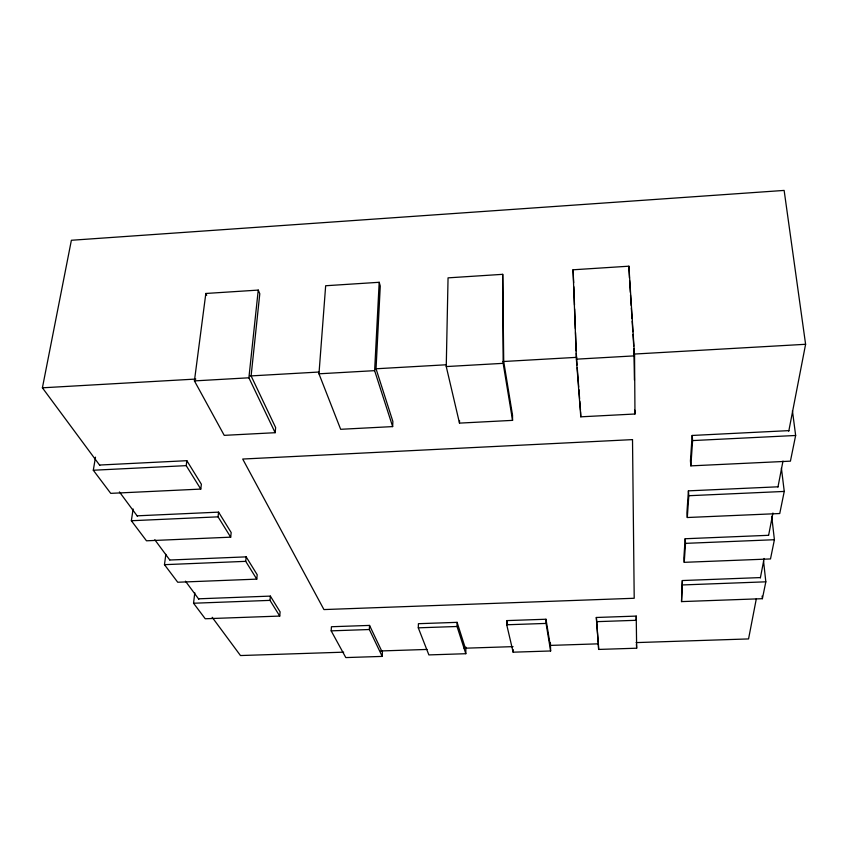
<?xml version="1.0" encoding="UTF-8"?>
<svg xmlns="http://www.w3.org/2000/svg" width="848" height="848" viewBox="0 0 848 848"><rect width="100%" height="100%" fill="white"/><g stroke="black" fill="none" stroke-linecap="round" stroke-linejoin="round"><path stroke-width="1.27" d="M465.351 648.19L457.093 622.347L418.414 623.693L418.287 627.827L428.876 654.91L465.806 653.713L465.87 647.098M459.499 423.12L446.249 366.569L448.051 277.858L502.716 274.328L503.712 361.502L512.521 415.17L512.563 420.364L459.499 423.12L459.531 420.534M465.806 653.713L457.04 626.492L457.093 622.347M381.664 650.925L369.548 625.411L331.441 626.736L331.176 630.848L345.804 657.582L382.215 656.405L382.437 651.147M392.645 426.597L392.868 421.445L376.035 368.785L380.264 286.03L379.194 282.289L325.664 285.744L318.965 373.809L340.663 429.3L392.645 426.597L374.625 370.65L379.194 282.289M382.215 656.405L369.346 629.523L369.548 625.411M760.423 577.583L682.333 580.541L681.527 601.603L762.394 598.688L765.829 581.823L763.529 560.931M768.617 535.3L685.163 538.745L683.87 557.814L684.23 562.33L770.493 558.938L774.404 539.72L771.701 516.347M778.008 486.805L688.406 490.854L686.922 512.764L687.304 517.513L779.747 513.528L784.252 491.437L781.4 468.075M788.884 430.625L692.159 435.459L690.442 460.867L690.855 465.87L790.421 461.153L795.647 435.48L792.435 410.75M681.527 601.603L682.333 580.541M684.23 562.33L685.534 543.356L685.163 538.745M687.304 517.513L688.809 495.72L688.406 490.854M690.855 465.87L692.604 440.578L692.159 435.459M194.786 592.816L193.545 603.235L205.237 618.754L279.745 616.072L280.105 611.885L270.374 596.102L198.506 598.815M279.745 616.072L269.993 600.373L270.374 596.102M275.165 432.703L275.642 427.593L251.103 375.908L259.795 293.758L258.248 290.09L205.831 293.472L194.425 380.9L224.222 435.353L275.165 432.703L248.888 377.795L258.248 290.09M165.848 554.338L164.47 564.673L177.72 582.237L256.774 579.131L257.198 574.743L246.164 556.86L169.801 560.019M256.774 579.131L245.719 561.344L246.164 556.86M133.115 508.97L131.355 520.736L146.481 540.801L230.688 537.166L231.186 532.565L218.583 512.139L137.111 515.828M230.688 537.166L218.053 516.845L218.583 512.139M95.495 457.167L93.301 470.237L110.728 493.356L200.785 489.084L201.379 484.25L186.846 460.687L99.534 465.043M200.785 489.084L186.21 465.637L186.846 460.687M756.342 598.688L748.551 638.926L636.085 642.604M760.359 577.923L764.133 558.45M768.659 535.088L772.931 513.019M777.955 487.059L782.98 461.1M788.757 431.25L805.6 344.288L784.135 190.418L71.38 240.27L42.4 387.812L99.778 465.361M573.047 269.791L628.898 266.198L634.558 355.863L634.972 414.004L580.795 416.824L576.375 359.17L573.047 269.791L573.672 282.808M42.4 387.812L195.835 379.056M250.065 375.961L318.848 372.039M375.717 368.795L445.825 364.799M502.705 361.555L576.767 357.337M633.647 354.093L805.6 344.288M194.425 380.9L248.888 377.795M318.965 373.809L374.625 370.65M446.249 366.569L503.15 363.336L512.563 420.364M576.375 359.17L634.558 355.863M93.301 470.237L186.21 465.637M692.604 440.578L795.647 435.48M131.355 520.736L218.053 516.845M688.809 495.72L784.252 491.437M164.47 564.673L245.719 561.344M685.534 543.356L774.404 539.72M193.545 603.235L269.993 600.373M682.672 584.94L765.829 581.823M550.437 643.144L550.617 650.978L513.146 652.186L506.722 624.775L506.701 620.609L545.974 619.241L550.267 645.413L550.204 642.795M596.345 617.482L636.223 616.093L636.657 648.211L598.646 649.43L596.345 617.482L598.253 642.519M331.176 630.848L369.346 629.523M418.287 627.827L457.04 626.492M506.722 624.775L546.07 623.418L550.617 650.978M596.515 621.669L636.456 620.291M343.673 652.165L240.472 655.546L212.18 617.291M380.72 650.957L427.032 649.441M464.079 648.232L513.04 646.632M550.087 645.413L597.713 643.855M119.43 491.925L137.503 516.358M154.802 539.741L169.727 559.924M185.447 581.166L198.814 599.229M205.831 293.472L206.7 295.284M506.701 620.609L507.57 624.329M762.108 596.08L762.394 598.688M577.043 365.106L576.301 353.425M577.244 367.682L578.718 387.059M578.919 389.645L579.608 398.687M579.809 401.274L580.498 410.315M629.439 277.953L628.898 266.198M629.608 280.582L630.35 292.39M630.52 295.009L631.177 305.513M631.347 308.131L632.004 318.625M632.173 321.254L632.831 331.748M633 334.377L633.742 346.185M633.901 348.804L634.431 380.116M634.728 410.082L634.972 414.004M636.435 644.268L636.657 648.211M598.423 644.194L598.646 649.43M580.604 411.609L580.795 416.824M573.82 286.73L574.499 305.036M574.647 308.958L575.379 328.579M575.527 332.501L576.205 350.818M545.974 619.241L546.07 623.418M636.223 616.093L636.244 619.877M513.125 649.589L513.146 652.186M502.716 274.328L503.15 363.336M632.513 439.614L242.698 459.044L323.936 609.574L634.209 598.264L632.513 439.614"/></g></svg>
